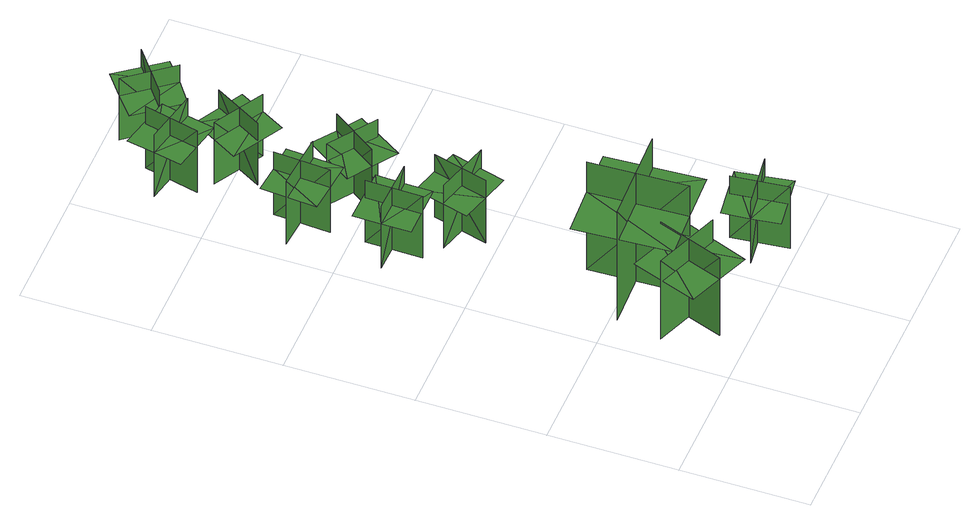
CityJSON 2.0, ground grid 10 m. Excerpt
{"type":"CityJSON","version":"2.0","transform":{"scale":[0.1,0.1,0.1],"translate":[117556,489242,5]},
"CityObjects":{
"tree1":{"type":"SolitaryVegetationObject","geometry":[{"type":"MultiSurface","lod":"1","boundaries":[[[0,1,2]],[[0,2,3]],[[4,5,6]],[[4,6,7]],[[8,9,10]],[[8,10,11]],[[8,11,12]],[[8,12,13]]]}]},
"tree2":{"type":"SolitaryVegetationObject","geometry":[{"type":"MultiSurface","lod":"1","boundaries":[[[14,15,16]],[[14,16,17]],[[18,19,20]],[[18,20,21]],[[22,23,24]],[[22,24,25]],[[22,25,26]],[[22,26,27]]]}]},
"tree3":{"type":"SolitaryVegetationObject","geometry":[{"type":"MultiSurface","lod":"1","boundaries":[[[28,29,30]],[[28,30,31]],[[32,33,34]],[[32,34,35]],[[36,37,38]],[[36,38,39]],[[36,39,40]],[[36,40,41]]]}]},
"tree4":{"type":"SolitaryVegetationObject","geometry":[{"type":"MultiSurface","lod":"1","boundaries":[[[42,43,44]],[[42,44,45]],[[46,47,48]],[[46,48,49]],[[50,51,52]],[[50,52,53]],[[50,53,54]],[[50,54,55]]]}]},
"tree5":{"type":"SolitaryVegetationObject","geometry":[{"type":"MultiSurface","lod":"1","boundaries":[[[56,57,58]],[[56,58,59]],[[60,61,62]],[[60,62,63]],[[64,65,66]],[[64,66,67]],[[64,67,68]],[[64,68,69]]]}]},
"tree6":{"type":"SolitaryVegetationObject","geometry":[{"type":"MultiSurface","lod":"1","boundaries":[[[70,71,72]],[[70,72,73]],[[74,75,76]],[[74,76,77]],[[78,79,80]],[[78,80,81]],[[78,81,82]],[[78,82,83]]]}]},
"tree7":{"type":"SolitaryVegetationObject","geometry":[{"type":"MultiSurface","lod":"1","boundaries":[[[84,85,86]],[[84,86,87]],[[88,89,90]],[[88,90,91]],[[92,93,94]],[[92,94,95]],[[92,95,96]],[[92,96,97]]]}]},
"tree8":{"type":"SolitaryVegetationObject","geometry":[{"type":"MultiSurface","lod":"1","boundaries":[[[98,99,100]],[[98,100,101]],[[102,103,104]],[[102,104,105]],[[106,107,108]],[[106,108,109]],[[106,109,110]],[[106,110,111]]]}]},
"tree9":{"type":"SolitaryVegetationObject","geometry":[{"type":"MultiSurface","lod":"1","boundaries":[[[112,113,114]],[[112,114,115]],[[116,117,118]],[[116,118,119]],[[120,121,122]],[[120,122,123]],[[120,123,124]],[[120,124,125]]]}]},
"tree10":{"type":"SolitaryVegetationObject","geometry":[{"type":"MultiSurface","lod":"1","boundaries":[[[126,127,128]],[[126,128,129]],[[130,131,132]],[[130,132,133]],[[134,135,136]],[[134,136,137]],[[134,137,138]],[[134,138,139]]]}]}
},
"vertices":[
[66,37,10],[14,57,10],[14,57,87],[66,37,87],[51,71,10],[32,19,10],[32,19,87],[51,71,87],[51,71,66],[25,81,66],[6,29,66],[32,19,66],[57,9,66],[77,61,66],
[100,96,9],[22,93,9],[22,93,116],[100,96,116],[62,131,9],[65,54,9],[65,54,116],[62,131,116],[62,131,86],[23,129,86],[27,52,86],[65,54,86],[104,56,86],[100,133,86],
[27,286,15],[26,242,15],[26,242,76],[27,286,76],[6,266,15],[50,265,15],[50,265,76],[6,266,76],[6,266,59],[6,243,59],[50,243,59],[50,265,59],[51,287,59],[6,288,59],
[49,334,16],[4,337,16],[4,337,78],[49,334,78],[29,356,16],[26,312,16],[26,312,78],[29,356,78],[29,356,61],[7,358,61],[4,314,61],[26,312,61],[48,310,61],[51,355,61],
[42,232,14],[85,220,14],[85,220,76],[42,232,76],[57,206,14],[69,249,14],[69,249,76],[57,206,76],[57,206,59],[78,200,59],[90,243,59],[69,249,59],[47,255,59],[35,212,59],
[134,50,3],[139,6,3],[139,6,64],[134,50,64],[115,27,3],[159,33,3],[159,33,64],[115,27,64],[115,27,47],[118,5,47],[162,11,47],[159,33,47],[156,55,47],[113,49,47],
[89,300,14],[53,325,14],[53,325,75],[89,300,75],[84,329,14],[59,293,14],[59,293,75],[84,329,75],[84,329,58],[66,342,58],[41,305,58],[59,293,58],[78,280,58],[102,317,58],
[39,457,18],[29,414,18],[29,414,79],[39,457,79],[14,441,18],[57,432,18],[57,432,79],[14,441,79],[14,441,62],[9,419,62],[52,410,62],[57,432,62],[62,453,62],[18,463,62],
[52,377,17],[74,415,17],[74,415,78],[52,377,78],[81,384,17],[42,406,17],[42,406,78],[81,384,78],[81,384,61],[92,404,61],[53,425,61],[42,406,61],[31,387,61],[70,365,61],
[61,455,14],[96,482,14],[96,482,75],[61,455,75],[91,451,14],[63,486,14],[63,486,75],[91,451,75],[91,451,58],[108,465,58],[81,500,58],[63,486,58],[46,472,58],[73,438,58]
]}
